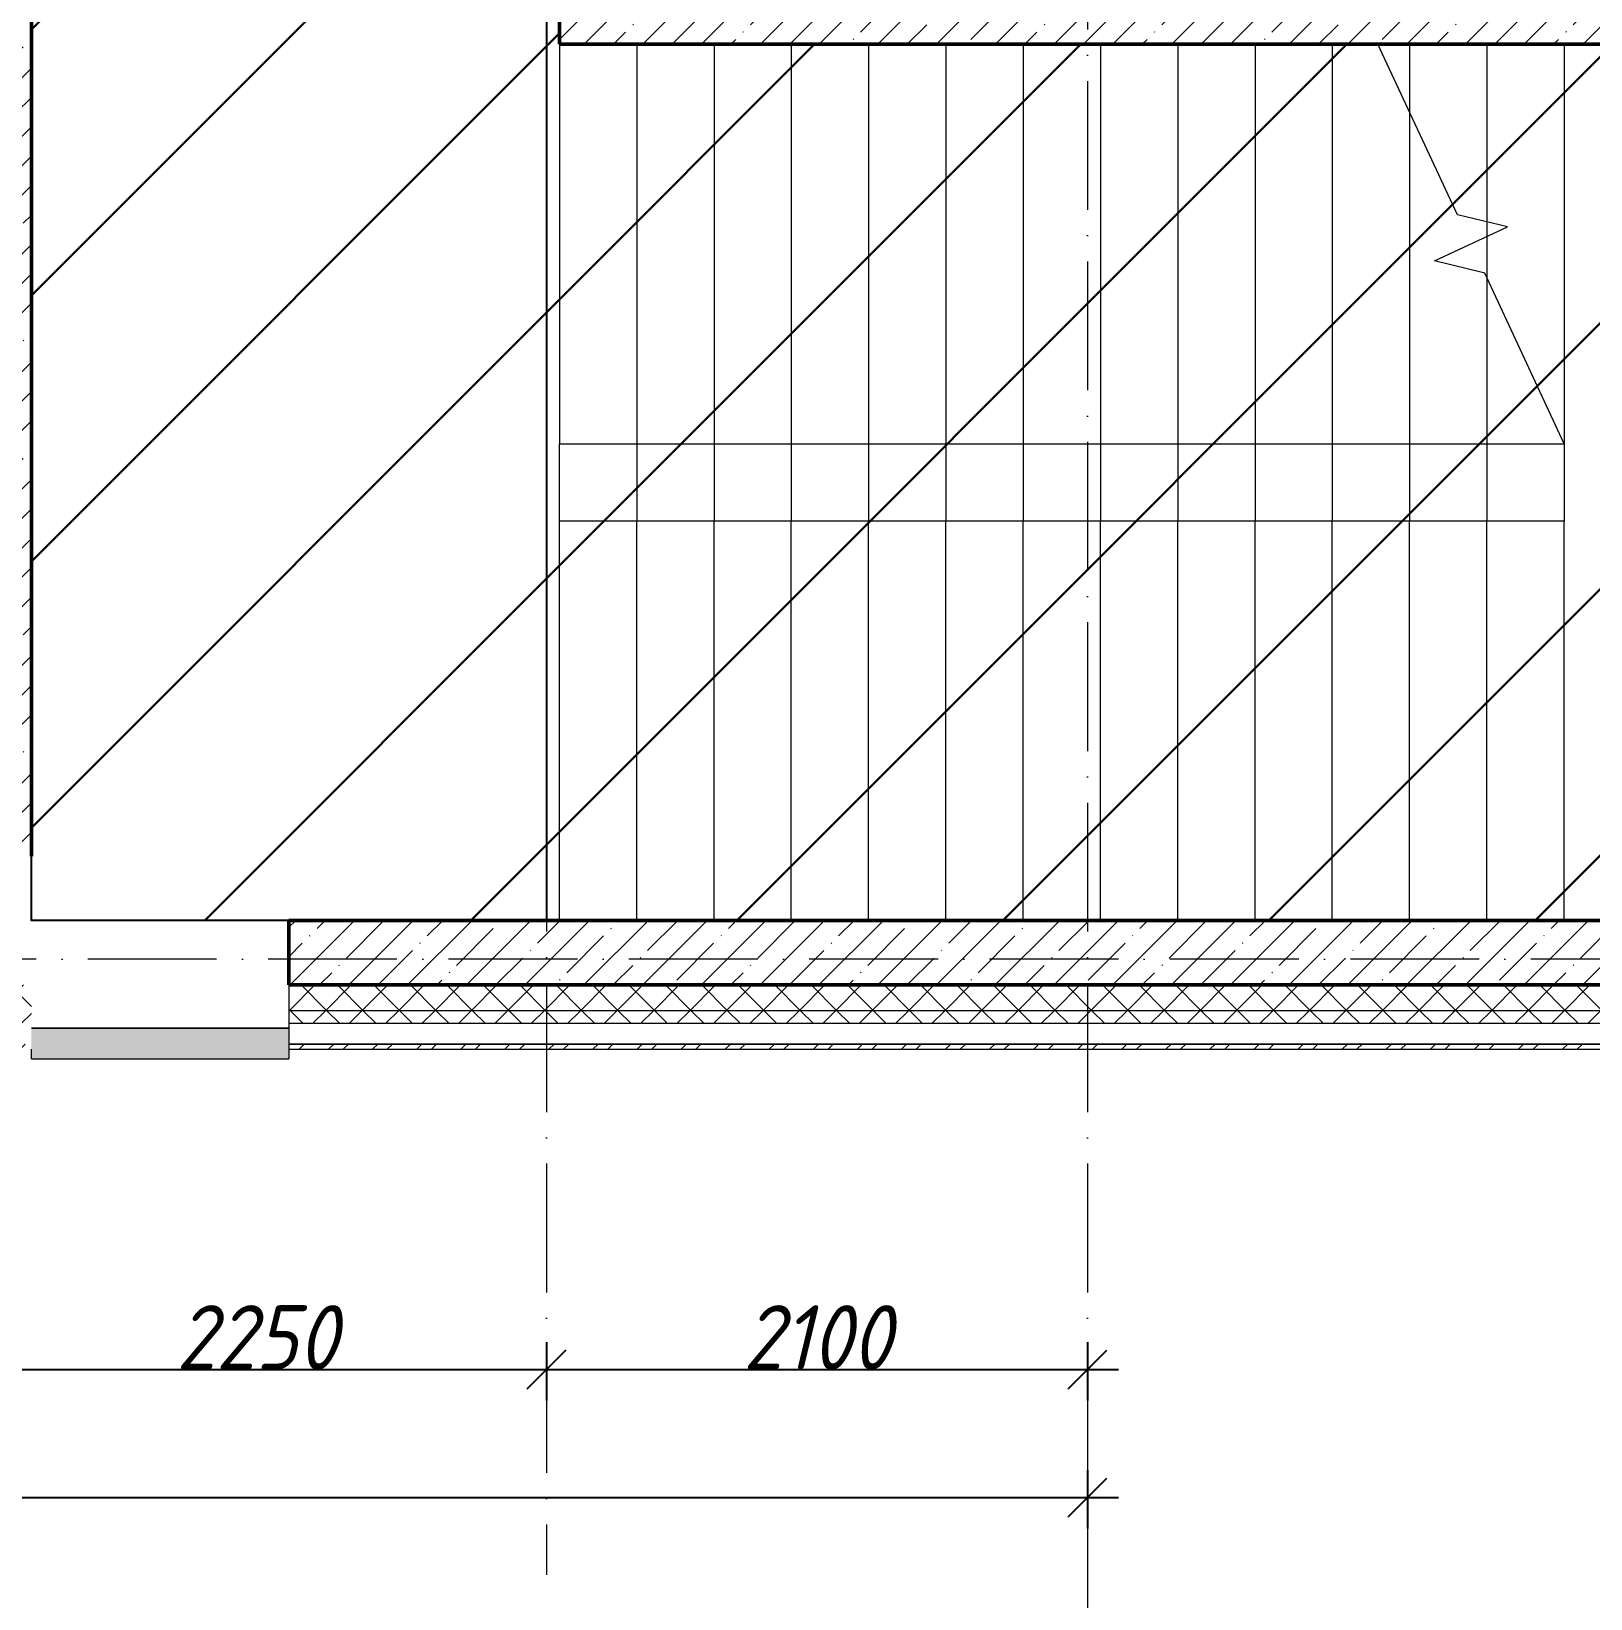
# Model space of a CAD drawing. Header units: millimetres. Extents: x -606178 to 312196, y -19338 to 632709.
# Drawn here: x -197951 to -191899, y 504594 to 510675 of the extents above; entities that cross this region are included whole.
import ezdxf

# ---------------------------------------------------------------- set-up
doc = ezdxf.new("R2010")
doc.units = ezdxf.units.MM
doc.linetypes.add('50_200_ШТРИХ_1Т_ш5_п1_п1_', pattern=[700, 500, -100, 0, -100])
for name, color, linetype, lineweight in [('4) ЛЕстницы', 5, 'Continuous', 30), ('A-____-____-DIMS', 7, 'Continuous', 9), ('A-FLOR-____-OTLN', 7, 'Continuous', 9), ('A-GLAZ-____-OTLN', 7, 'Continuous', 9), ('A-WALL-____-MCUT', 7, 'Continuous', 13), ('A-WALL-____-MCUT-1', 7, 'Continuous', 9), ('A-WALL-____-MCUT-2', 7, 'Continuous', 50), ('A-WALL-____-OTLN', 7, 'Continuous', 9), ('A-WALL-____-PATT-1', 7, 'Continuous', 9), ('A-WALL-FNSH-MCUT-1', 7, 'Continuous', 9), ('S-GRID-____-OTLN-1', 7, '50_200_ШТРИХ_1Т_ш5_п1_п1_', 9), ('S-STRS-____-MBND', 7, 'Continuous', 9), ('S-STRS-____-OTLN-1', 7, 'Continuous', 9)]:
    doc.layers.add(name, color=color, linetype=linetype, lineweight=lineweight)
doc.layers.add('A-GLAZ-____-OTLN-1', color=7, linetype='Continuous', lineweight=9, true_color=0xc0c0c0)
doc.styles.add('ISOCPEUR_I_9', font='isocpeui.ttf', dxfattribs={"width": 0.9, "height": 250})
doc.dimstyles.new('ISO-2_5_0_9К_БОЛЬШОЙ_ОСИ', dxfattribs={"dimscale": 304.8, "dimtxt": 248.995294, "dimasz": 0.492126, "dimexe": 0.393701, "dimexo": 0, "dimgap": 0, "dimtad": 1, "dimdec": 0, "dimzin": 0, "dimdsep": 46, "dimtxsty": 'ISOCPEUR_I_9', "dimblk1": 'OBLIQUE', "dimblk2": 'OBLIQUE', "dimsah": 1, "dimcen": 0.09, "dimdle": 0.393701, "dimazin": 0, "dimtfac": 1, "dimtdec": 4, "dimtix": 1, "dimtmove": 0, "dimatfit": 3, "dimfxl": 1, "dimtvp": 1, "dimtolj": 1, "dimtzin": 0, "dimarcsym": 2})
pattern_1 = [(45, (-264901.3, 451794.26), (-70.71068, 70.71068), []), (135, (-264901.3, 451794.26), (-70.71068, -70.71068), [])]
pattern_2 = [(45, (-264901.3, 451794.26), (-114.04925, 114.04925), []), (45, (-264787.25, 451794.26), (-114.04925, 114.04925), [201.612, -40.322, 3.353, -36.97])]
pattern_3 = [(45, (-308161, 388080.6), (-516.3647, 516.3647), [])]

# ---------------------------------------------------------------- blocks, each defined once
blk = doc.blocks.new('Отлив_СКБ - Отлив витража_120_НВФ-31885283-АР1_План отверстий 2 этажа в осях 1-64_Ю-ЯЯ')
at = {"layer": 'A-GLAZ-____-OTLN-1'}
for points in [[(426.1, -2), (1000, -2), (1000, 0), (0, 0), (0, -2)], [(426.1, -120), (1000, -120), (1000, -2), (0, -2), (0, -120)]]:
    blk.add_hatch(color=256, dxfattribs=at).paths.add_polyline_path(points, flags=0)
at = {"layer": 'A-GLAZ-____-OTLN'}
for p, q in [((0, 0), (1000, 0)), ((1000, -2), (0, -2)), ((0, -120), (0, -83)), ((0, -120), (1000, -120)), ((1000, -83), (1000, -120))]:
    blk.add_line(p, q, dxfattribs=at)
blk = doc.blocks.new('_Oblique')
at = {"color": 0, "linetype": 'ByBlock', "lineweight": -2}
blk.add_line((-0.5, -0.5), (0.5, 0.5), dxfattribs=at)
blk = doc.blocks.new('*D4839')
at = {"layer": 'A-____-____-DIMS', "color": 0, "lineweight": -2, "transparency": 16777216}
for p, q in [((-198201.3, 505588.8), (-198201.3, 505362.7)), ((-195951.3, 505588.8), (-195951.3, 505362.7)), ((-198321.3, 505482.7), (-195831.3, 505482.7))]:
    blk.add_line(p, q, dxfattribs=at)
at = {"layer": 'Defpoints', "color": 0, "transparency": 16777216}
for p in [(-198201.3, 505588.8), (-195951.3, 505588.8), (-195951.3, 505482.7)]:
    blk.add_point(p, dxfattribs=at)
at = {"layer": 'A-____-____-DIMS', "color": 0, "lineweight": -2, "transparency": 16777216, "xscale": 150, "yscale": 150, "zscale": 150, "rotation": 180}
blk.add_blockref('_Oblique', (-198201.3, 505482.7), dxfattribs=at)
at = {"layer": 'A-____-____-DIMS', "color": 0, "lineweight": -2, "transparency": 16777216, "xscale": 150, "yscale": 150, "zscale": 150}
blk.add_blockref('_Oblique', (-195951.3, 505482.7), dxfattribs=at)
at = {"layer": 'A-____-____-DIMS', "color": 0, "transparency": 16777216, "insert": (-197076.3, 505607.7), "char_height": 250, "width": 758.478, "attachment_point": 5, "style": 'ISOCPEUR_I_9'}
blk.add_mtext('\\A1;2250', dxfattribs=at)
blk = doc.blocks.new('*D4840')
at = {"layer": 'A-____-____-DIMS', "color": 0, "lineweight": -2, "transparency": 16777216}
for p, q in [((-195951.3, 505588.8), (-195951.3, 505362.7)), ((-193851.3, 505588.8), (-193851.3, 505362.7)), ((-196071.3, 505482.7), (-193731.3, 505482.7))]:
    blk.add_line(p, q, dxfattribs=at)
at = {"layer": 'Defpoints', "color": 0, "transparency": 16777216}
for p in [(-195951.3, 505588.8), (-193851.3, 505588.8), (-193851.3, 505482.7)]:
    blk.add_point(p, dxfattribs=at)
at = {"layer": 'A-____-____-DIMS', "color": 0, "lineweight": -2, "transparency": 16777216, "xscale": 150, "yscale": 150, "zscale": 150, "rotation": 180}
blk.add_blockref('_Oblique', (-195951.3, 505482.7), dxfattribs=at)
at = {"layer": 'A-____-____-DIMS', "color": 0, "lineweight": -2, "transparency": 16777216, "xscale": 150, "yscale": 150, "zscale": 150}
blk.add_blockref('_Oblique', (-193851.3, 505482.7), dxfattribs=at)
at = {"layer": 'A-____-____-DIMS', "color": 0, "transparency": 16777216, "insert": (-194901.3, 505607.7), "char_height": 250, "width": 701.018, "attachment_point": 5, "style": 'ISOCPEUR_I_9'}
blk.add_mtext('\\A1;2100', dxfattribs=at)
blk = doc.blocks.new('*D4789')
at = {"layer": 'A-____-____-DIMS', "color": 0, "lineweight": -2, "transparency": 16777216}
for p, q in [((-267251.3, 505092), (-267251.3, 504865.9)), ((-193851.3, 505092), (-193851.3, 504865.9)), ((-267371.3, 504985.9), (-193731.3, 504985.9))]:
    blk.add_line(p, q, dxfattribs=at)
at = {"layer": 'Defpoints', "color": 0, "transparency": 16777216}
for p in [(-267251.3, 505092), (-193851.3, 505092), (-193851.3, 504985.9)]:
    blk.add_point(p, dxfattribs=at)
at = {"layer": 'A-____-____-DIMS', "color": 0, "lineweight": -2, "transparency": 16777216, "xscale": 150, "yscale": 150, "zscale": 150, "rotation": 180}
blk.add_blockref('_Oblique', (-267251.3, 504985.9), dxfattribs=at)
at = {"layer": 'A-____-____-DIMS', "color": 0, "lineweight": -2, "transparency": 16777216, "xscale": 150, "yscale": 150, "zscale": 150}
blk.add_blockref('_Oblique', (-193851.3, 504985.9), dxfattribs=at)
at = {"layer": 'A-____-____-DIMS', "color": 0, "transparency": 16777216, "insert": (-230551.3, 505112.5), "char_height": 250, "width": 971.082, "attachment_point": 5, "style": 'ISOCPEUR_I_9'}
blk.add_mtext('\\A1;73400', dxfattribs=at)

msp = doc.modelspace()

# ---------------------------------------------------------------- hatches: boundary and pattern name
at = {"layer": '4) ЛЕстницы'}
h = msp.add_hatch(dxfattribs=at)
h.set_pattern_fill('ANSI31', color=256, scale=230)
h.set_pattern_definition(pattern_3)
h.paths.add_polyline_path([(-197951.3011, 514725.3011), (-195901.3011, 514725.3011), (-195901.3011, 507225.3011), (-197951.3011, 507225.3011)])
h = msp.add_hatch(dxfattribs=at)
h.set_pattern_fill('ANSI31', color=256, scale=230)
h.set_pattern_definition(pattern_3)
h.paths.add_polyline_path([(-195901.3011, 510625.3011), (-190451.3011, 510625.3011), (-190451.3011, 507225.3011), (-195901.3011, 507225.3011)])
at = {"layer": 'A-WALL-____-PATT-1'}
h = msp.add_hatch(dxfattribs=at)
h.set_pattern_fill('FP_13', color=256, style=0, pattern_type=2)
h.set_pattern_definition(pattern_2)
h.paths.add_polyline_path([(-198201.3011, 507475.3011), (-197951.3011, 507475.3011), (-197951.3011, 514975.3011), (-198201.3011, 514975.3011), (-198201.3011, 509018.851)], flags=0)
h = msp.add_hatch(dxfattribs=at)
h.set_pattern_fill('FP_13', color=256, style=0, pattern_type=2)
h.set_pattern_definition(pattern_2)
h.paths.add_polyline_path([(-190451.3011, 510625.3011), (-190451.3011, 510875.3011), (-195901.3011, 510875.3011), (-195901.3011, 510625.3011), (-190681.4541, 510625.3011)], flags=0)
h = msp.add_hatch(dxfattribs=at)
h.set_pattern_fill('FP_13', color=256, style=0, pattern_type=2)
h.set_pattern_definition(pattern_2)
h.paths.add_polyline_path([(-190451.3011, 506975.3011), (-190451.3011, 507225.3011), (-196951.3011, 507225.3011), (-196951.3011, 506975.3011), (-190501.3011, 506975.3011)], flags=0)
h = msp.add_hatch(dxfattribs=at)
h.set_pattern_fill('FP_1', color=256, style=0, pattern_type=2)
h.set_pattern_definition(pattern_1)
h.paths.add_polyline_path([(-190681.4541, 506875.3011), (-190601.3011, 506875.3011), (-190601.3011, 506975.3011), (-196951.3011, 506975.3011), (-196951.3011, 506875.3011), (-194216.4555, 506875.3011)], flags=0)
h.paths.add_polyline_path([(-199901.3011, 506875.3011), (-197951.3011, 506875.3011), (-197951.3011, 506975.3011), (-199826.3011, 506975.3011), (-199826.3011, 506969.3011), (-199901.3011, 506969.3011)], flags=0)
h.paths.add_polyline_path([(-200901.3011, 506875.3011), (-200901.3011, 506969.3011), (-200976.3011, 506969.3011), (-200976.3011, 506975.3011), (-201926.3011, 506975.3011), (-201926.3011, 506969.3011), (-202001.3011, 506969.3011), (-202001.3011, 506875.3011), (-201286.4581, 506875.3011)], flags=0)
h.paths.add_polyline_path([(-204821.4595, 506875.3011), (-203801.3011, 506875.3011), (-203801.3011, 506969.3011), (-203876.3011, 506969.3011), (-203876.3011, 506975.3011), (-204926.3011, 506975.3011), (-204926.3011, 506969.3011), (-205001.3011, 506969.3011), (-205001.3011, 506875.3011), (-204926.3011, 506875.3011)], flags=0)
h.paths.add_polyline_path([(-206801.3011, 506875.3011), (-206801.3011, 506969.3011), (-206876.3011, 506969.3011), (-206876.3011, 506975.3011), (-207926.3011, 506975.3011), (-207926.3011, 506969.3011), (-208001.3011, 506969.3011), (-208001.3011, 506875.3011), (-207472.7105, 506875.3011)], flags=0)
h.paths.add_polyline_path([(-210565.8367, 506875.3011), (-209801.3011, 506875.3011), (-209801.3011, 506969.3011), (-209876.3011, 506969.3011), (-209876.3011, 506975.3011), (-210926.3011, 506975.3011), (-210926.3011, 506969.3011), (-211001.3011, 506969.3011), (-211001.3011, 506875.3011), (-210651.3011, 506875.3011)], flags=0)
h.paths.add_polyline_path([(-212876.3011, 506875.3011), (-212801.3011, 506875.3011), (-212801.3011, 506969.3011), (-212876.3011, 506969.3011), (-212876.3011, 506975.3011), (-213926.3011, 506975.3011), (-213926.3011, 506969.3011), (-214001.3011, 506969.3011), (-214001.3011, 506875.3011), (-213658.9628, 506875.3011)], flags=0)
h.paths.add_polyline_path([(-217001.3011, 506875.3011), (-215801.3011, 506875.3011), (-215801.3011, 506969.3011), (-215876.3011, 506969.3011), (-215876.3011, 506975.3011), (-216926.3011, 506975.3011), (-216926.3011, 506969.3011), (-217001.3011, 506969.3011)], flags=0)
h.paths.add_polyline_path([(-222426.3011, 506875.3011), (-222351.3011, 506875.3011), (-222351.3011, 506969.3011), (-222426.3011, 506969.3011), (-222426.3011, 506975.3011), (-223476.3011, 506975.3011), (-223476.3011, 506969.3011), (-223551.3011, 506969.3011), (-223551.3011, 506875.3011), (-222496.4662, 506875.3011)], flags=0)
h.paths.add_polyline_path([(-220476.3011, 506875.3011), (-218801.3011, 506875.3011), (-218801.3011, 506969.3011), (-218876.3011, 506969.3011), (-218876.3011, 506975.3011), (-220476.3011, 506975.3011), (-220476.3011, 506969.3011), (-220551.3011, 506969.3011), (-220551.3011, 506875.3011)], flags=0)
h.paths.add_polyline_path([(-225426.3011, 506875.3011), (-225351.3011, 506875.3011), (-225351.3011, 506969.3011), (-225426.3011, 506969.3011), (-225426.3011, 506975.3011), (-226476.3011, 506975.3011), (-226476.3011, 506969.3011), (-226551.3011, 506969.3011), (-226551.3011, 506875.3011), (-225701.3011, 506875.3011)], flags=0)
h.paths.add_polyline_path([(-228351.3011, 506875.3011), (-228351.3011, 506969.3011), (-228426.3011, 506969.3011), (-228426.3011, 506975.3011), (-229476.3011, 506975.3011), (-229476.3011, 506969.3011), (-229551.3011, 506969.3011), (-229551.3011, 506875.3011), (-228682.7185, 506875.3011)], flags=0)
h.paths.add_polyline_path([(-232551.3011, 506875.3011), (-231351.3011, 506875.3011), (-231351.3011, 506969.3011), (-231426.3011, 506969.3011), (-231426.3011, 506975.3011), (-232476.3011, 506975.3011), (-232476.3011, 506969.3011), (-232551.3011, 506969.3011)], flags=0)
h.paths.add_polyline_path([(-234351.3011, 506875.3011), (-234351.3011, 506969.3011), (-234426.3011, 506969.3011), (-234426.3011, 506975.3011), (-235476.3011, 506975.3011), (-235476.3011, 506969.3011), (-235551.3011, 506969.3011), (-235551.3011, 506875.3011), (-234426.3011, 506875.3011)], flags=0)
h.paths.add_polyline_path([(-238201.3011, 506875.3011), (-237351.3011, 506875.3011), (-237351.3011, 506969.3011), (-237426.3011, 506969.3011), (-237426.3011, 506975.3011), (-238476.3011, 506975.3011), (-238476.3011, 506969.3011), (-238551.3011, 506969.3011), (-238551.3011, 506875.3011), (-238403.9722, 506875.3011)], flags=0)
h.paths.add_polyline_path([(-240351.3011, 506875.3011), (-240351.3011, 506969.3011), (-240426.3011, 506969.3011), (-240426.3011, 506975.3011), (-241476.3011, 506975.3011), (-241476.3011, 506969.3011), (-241551.3011, 506969.3011), (-241551.3011, 506875.3011), (-241055.2232, 506875.3011)], flags=0)
h.paths.add_polyline_path([(-243351.3011, 506875.3011), (-243351.3011, 506969.3011), (-243426.3011, 506969.3011), (-243426.3011, 506975.3011), (-244476.3011, 506975.3011), (-244476.3011, 506969.3011), (-244551.3011, 506969.3011), (-244551.3011, 506875.3011), (-243426.3011, 506875.3011)], flags=0)
h.paths.add_polyline_path([(-246351.3011, 506875.3011), (-246351.3011, 506969.3011), (-246426.3011, 506969.3011), (-246426.3011, 506975.3011), (-247476.3011, 506975.3011), (-247476.3011, 506969.3011), (-247551.3011, 506969.3011), (-247551.3011, 506875.3011), (-246357.7252, 506875.3011)], flags=0)
h.paths.add_polyline_path([(-248551.3011, 506875.3011), (-248551.3011, 506969.3011), (-248626.3011, 506969.3011), (-248626.3011, 506975.3011), (-258351.3011, 506975.3011), (-258351.3011, 506875.3011), (-249008.9762, 506875.3011)], flags=0)
h.paths.add_polyline_path([(-259351.3011, 506875.3011), (-259351.3011, 506975.3011), (-267351.3011, 506975.3011), (-267351.3011, 506875.3011), (-261381.4809, 506875.3011)], flags=0)
h = msp.add_hatch(dxfattribs=at)
h.set_pattern_fill('FP_1', color=256, style=0, pattern_type=2)
h.set_pattern_definition(pattern_1)
h.paths.add_polyline_path([(-190601.3011, 506825.3011), (-190601.3011, 506875.3011), (-196951.3011, 506875.3011), (-196951.3011, 506825.3011), (-190681.4541, 506825.3011)], flags=0)
h.paths.add_polyline_path([(-197951.3011, 506825.3011), (-197951.3011, 506875.3011), (-199901.3011, 506875.3011), (-199901.3011, 506825.3011), (-199518.9575, 506825.3011)], flags=0)
h.paths.add_polyline_path([(-200901.3011, 506825.3011), (-200901.3011, 506875.3011), (-202001.3011, 506875.3011), (-202001.3011, 506825.3011), (-201286.4581, 506825.3011)], flags=0)
h.paths.add_polyline_path([(-203801.3011, 506825.3011), (-203801.3011, 506875.3011), (-205001.3011, 506875.3011), (-205001.3011, 506825.3011), (-204821.4595, 506825.3011)], flags=0)
h.paths.add_polyline_path([(-206801.3011, 506825.3011), (-206801.3011, 506875.3011), (-208001.3011, 506875.3011), (-208001.3011, 506825.3011), (-207472.7105, 506825.3011)], flags=0)
h.paths.add_polyline_path([(-209801.3011, 506825.3011), (-209801.3011, 506875.3011), (-211001.3011, 506875.3011), (-211001.3011, 506825.3011), (-210123.9615, 506825.3011)], flags=0)
h.paths.add_polyline_path([(-214001.3011, 506825.3011), (-212801.3011, 506825.3011), (-212801.3011, 506875.3011), (-214001.3011, 506875.3011)], flags=0)
h.paths.add_polyline_path([(-216310.2138, 506825.3011), (-215801.3011, 506825.3011), (-215801.3011, 506875.3011), (-217001.3011, 506875.3011), (-217001.3011, 506825.3011)], flags=0)
h.paths.add_polyline_path([(-220551.3011, 506825.3011), (-218801.3011, 506825.3011), (-218801.3011, 506875.3011), (-220551.3011, 506875.3011)], flags=0)
h.paths.add_polyline_path([(-223551.3011, 506825.3011), (-222351.3011, 506825.3011), (-222351.3011, 506875.3011), (-223551.3011, 506875.3011)], flags=0)
h.paths.add_polyline_path([(-225351.3011, 506825.3011), (-225351.3011, 506875.3011), (-226551.3011, 506875.3011), (-226551.3011, 506825.3011), (-226031.4675, 506825.3011)], flags=0)
h.paths.add_polyline_path([(-231351.3011, 506825.3011), (-231351.3011, 506875.3011), (-232551.3011, 506875.3011), (-232551.3011, 506825.3011)], flags=0)
h.paths.add_polyline_path([(-229551.3011, 506825.3011), (-228351.3011, 506825.3011), (-228351.3011, 506875.3011), (-229551.3011, 506875.3011)], flags=0)
h.paths.add_polyline_path([(-234351.3011, 506825.3011), (-234351.3011, 506875.3011), (-235551.3011, 506875.3011), (-235551.3011, 506825.3011), (-234868.9708, 506825.3011)], flags=0)
h.paths.add_polyline_path([(-237351.3011, 506825.3011), (-237351.3011, 506875.3011), (-238551.3011, 506875.3011), (-238551.3011, 506825.3011), (-237520.2218, 506825.3011)], flags=0)
h.paths.add_polyline_path([(-241551.3011, 506825.3011), (-240351.3011, 506825.3011), (-240351.3011, 506875.3011), (-241551.3011, 506875.3011)], flags=0)
h.paths.add_polyline_path([(-243351.3011, 506825.3011), (-243351.3011, 506875.3011), (-244551.3011, 506875.3011), (-244551.3011, 506825.3011), (-243706.4742, 506825.3011)], flags=0)
h.paths.add_polyline_path([(-246357.7252, 506825.3011), (-246351.3011, 506825.3011), (-246351.3011, 506875.3011), (-247551.3011, 506875.3011), (-247551.3011, 506825.3011), (-247241.4755, 506825.3011)], flags=0)
h.paths.add_polyline_path([(-248551.3011, 506825.3011), (-248551.3011, 506875.3011), (-258351.3011, 506875.3011), (-258351.3011, 506825.3011), (-249008.9762, 506825.3011)], flags=0)
h.paths.add_polyline_path([(-259351.3011, 506825.3011), (-259351.3011, 506875.3011), (-267451.3011, 506875.3011), (-267451.3011, 506825.3011), (-261381.4809, 506825.3011)], flags=0)
h = msp.add_hatch(dxfattribs=at)
h.set_pattern_fill('FP_3', color=256, style=0, pattern_type=2)
h.set_pattern_definition([(45, (-264901.3, 451794.26), (-85.53659, 85.53659), []), (45, (-264844.28, 451794.26), (-85.53659, 85.53659), [])])
h.paths.add_polyline_path([(-190701.3011, 506725.3011), (-190701.3011, 506745.3011), (-196951.3011, 506745.3011), (-196951.3011, 506725.3011), (-194216.4555, 506725.3011)], flags=0)
h.paths.add_polyline_path([(-197951.3011, 506725.3011), (-197951.3011, 506745.3011), (-199901.3011, 506745.3011), (-199901.3011, 506725.3011), (-199518.9575, 506725.3011)], flags=0)
h.paths.add_polyline_path([(-200901.3011, 506725.3011), (-200901.3011, 506745.3011), (-202001.3011, 506745.3011), (-202001.3011, 506725.3011), (-201286.4581, 506725.3011)], flags=0)
h.paths.add_polyline_path([(-203801.3011, 506725.3011), (-203801.3011, 506745.3011), (-204381.3011, 506745.3011), (-204381.3011, 506725.3011)], flags=0)

# ---------------------------------------------------------------- linework, layer by layer
msp.add_lwpolyline([(-195951.3011, 507225.3011), (-197951.3011, 507225.3011), (-197951.3011, 514725.3011), (-195951.3011, 514725.3011)], close=True)
at = {"layer": 'A-FLOR-____-OTLN'}
msp.add_line((-195901.3011, 507225.3011), (-195901.3011, 509075.3011), dxfattribs=at)
at = {"layer": 'A-WALL-____-MCUT'}
for p, q in [((-196951.3011, 506975.3011), (-196951.3011, 506745.3011)), ((-196951.3011, 506745.3011), (-190601.3011, 506745.3011))]:
    msp.add_line(p, q, dxfattribs=at)
at = {"layer": 'A-WALL-____-MCUT-1'}
for p, q in [((-190601.3011, 506875.3011), (-196951.3011, 506875.3011)), ((-190601.3011, 506825.3011), (-196951.3011, 506825.3011))]:
    msp.add_line(p, q, dxfattribs=at)
at = {"layer": 'A-WALL-____-MCUT-2'}
for p, q in [((-197951.3011, 507475.3011), (-197951.3011, 514725.3011)), ((-195901.3011, 510875.3011), (-195901.3011, 510625.3011)), ((-195901.3011, 510625.3011), (-190451.3011, 510625.3011)), ((-190451.3011, 507225.3011), (-196951.3011, 507225.3011)), ((-196951.3011, 507225.3011), (-196951.3011, 506975.3011)), ((-190601.3011, 506975.3011), (-196951.3011, 506975.3011)), ((-196951.3011, 506975.3011), (-190451.3011, 506975.3011))]:
    msp.add_line(p, q, dxfattribs=at)
at = {"layer": 'A-WALL-____-OTLN'}
msp.add_line((-197951.3011, 507225.3011), (-196951.3011, 507225.3011), dxfattribs=at)
at = {"layer": 'A-WALL-FNSH-MCUT-1'}
for p, q in [((-190701.3011, 506745.3011), (-196951.3011, 506745.3011)), ((-196951.3011, 506745.3011), (-196951.3011, 506725.3011)), ((-196951.3011, 506725.3011), (-190701.3011, 506725.3011))]:
    msp.add_line(p, q, dxfattribs=at)
at = {"layer": 'S-GRID-____-OTLN-1'}
for p, q in [((-195951.3011, 542687.1106), (-195951.3011, 504685.847)), ((-193851.3011, 542687.1106), (-193851.3011, 491375.8881)), ((-160826.8945, 507075.3011), (-269570.0713, 507075.3011))]:
    msp.add_line(p, q, dxfattribs=at)
at = {"layer": 'S-STRS-____-MBND'}
for p, q in [((-192415.5168, 509963.5896), (-192724.0779, 510625.3011)), ((-192221.0789, 509916.3352), (-192415.5168, 509963.5896)), ((-192504.3001, 509784.267), (-192221.0789, 509916.3352)), ((-192309.8622, 509737.0127), (-192504.3001, 509784.267)), ((-192001.3011, 509075.3011), (-192309.8622, 509737.0127))]:
    msp.add_line(p, q, dxfattribs=at)
at = {"layer": 'S-STRS-____-OTLN-1'}
for p, q in [((-195901.3011, 510625.3011), (-195901.3011, 509075.3011)), ((-195901.3011, 510625.3011), (-195901.3011, 509075.3011)), ((-195601.3011, 510625.3011), (-195601.3011, 509075.3011)), ((-195601.3011, 510625.3011), (-195601.3011, 509075.3011)), ((-195301.3011, 510625.3011), (-195301.3011, 509075.3011)), ((-195301.3011, 510625.3011), (-195301.3011, 509075.3011)), ((-195001.3011, 510625.3011), (-195001.3011, 509075.3011)), ((-195001.3011, 510625.3011), (-195001.3011, 509075.3011)), ((-194701.3011, 510625.3011), (-194701.3011, 509075.3011)), ((-194701.3011, 510625.3011), (-194701.3011, 509075.3011)), ((-194401.3011, 510625.3011), (-194401.3011, 509075.3011)), ((-194401.3011, 510625.3011), (-194401.3011, 509075.3011)), ((-194101.3011, 510625.3011), (-194101.3011, 509075.3011)), ((-194101.3011, 510625.3011), (-194101.3011, 509075.3011)), ((-193801.3011, 510625.3011), (-193801.3011, 509075.3011)), ((-193801.3011, 510625.3011), (-193801.3011, 509075.3011)), ((-193501.3011, 510625.3011), (-193501.3011, 509075.3011)), ((-193501.3011, 510625.3011), (-193501.3011, 509075.3011)), ((-193201.3011, 510625.3011), (-193201.3011, 509075.3011)), ((-193201.3011, 510625.3011), (-193201.3011, 509075.3011)), ((-192901.3011, 510625.3011), (-192901.3011, 509075.3011)), ((-192901.3011, 510625.3011), (-192901.3011, 509075.3011)), ((-192601.3011, 510625.3011), (-192601.3011, 510362.0053)), ((-192601.3011, 510625.3011), (-192601.3011, 510362.0053)), ((-192301.3011, 510625.3011), (-192301.3011, 509935.8317)), ((-192301.3011, 510625.3011), (-192301.3011, 509935.8317)), ((-192001.3011, 510625.3011), (-192001.3011, 508775.3011)), ((-192001.3011, 510625.3011), (-192001.3011, 508775.3011)), ((-192601.3011, 510362.0053), (-192601.3011, 509075.3011)), ((-192601.3011, 510362.0053), (-192601.3011, 509075.3011)), ((-192301.3011, 509935.8317), (-192301.3011, 509878.927)), ((-192301.3011, 509935.8317), (-192301.3011, 509878.927)), ((-192301.3011, 509878.927), (-192301.3011, 509718.6532)), ((-192301.3011, 509878.927), (-192301.3011, 509718.6532)), ((-192301.3011, 509718.6532), (-192301.3011, 509075.3011)), ((-192301.3011, 509718.6532), (-192301.3011, 509075.3011)), ((-195901.3011, 509075.3011), (-195601.3011, 509075.3011)), ((-195601.3011, 509075.3011), (-195601.3011, 508775.3011)), ((-195601.3011, 509075.3011), (-195601.3011, 508775.3011)), ((-195601.3011, 509075.3011), (-195301.3011, 509075.3011)), ((-195301.3011, 509075.3011), (-195301.3011, 508775.3011)), ((-195301.3011, 509075.3011), (-195301.3011, 508775.3011)), ((-195301.3011, 509075.3011), (-195001.3011, 509075.3011)), ((-195001.3011, 509075.3011), (-195001.3011, 508775.3011)), ((-195001.3011, 509075.3011), (-195001.3011, 508775.3011)), ((-195001.3011, 509075.3011), (-194701.3011, 509075.3011)), ((-194701.3011, 509075.3011), (-194701.3011, 508775.3011)), ((-194701.3011, 509075.3011), (-194701.3011, 508775.3011)), ((-194701.3011, 509075.3011), (-194401.3011, 509075.3011)), ((-194401.3011, 509075.3011), (-194401.3011, 508775.3011)), ((-194401.3011, 509075.3011), (-194401.3011, 508775.3011)), ((-194401.3011, 509075.3011), (-194101.3011, 509075.3011)), ((-194101.3011, 509075.3011), (-194101.3011, 508775.3011)), ((-194101.3011, 509075.3011), (-194101.3011, 508775.3011)), ((-194101.3011, 509075.3011), (-193801.3011, 509075.3011)), ((-193801.3011, 509075.3011), (-193801.3011, 508775.3011)), ((-193801.3011, 509075.3011), (-193801.3011, 508775.3011)), ((-193801.3011, 509075.3011), (-193501.3011, 509075.3011)), ((-193501.3011, 509075.3011), (-193501.3011, 508775.3011)), ((-193501.3011, 509075.3011), (-193501.3011, 508775.3011)), ((-193501.3011, 509075.3011), (-193201.3011, 509075.3011)), ((-193201.3011, 509075.3011), (-193201.3011, 508775.3011)), ((-193201.3011, 509075.3011), (-193201.3011, 508775.3011)), ((-193201.3011, 509075.3011), (-192901.3011, 509075.3011)), ((-192901.3011, 509075.3011), (-192901.3011, 508775.3011)), ((-192901.3011, 509075.3011), (-192901.3011, 508775.3011)), ((-192901.3011, 509075.3011), (-192601.3011, 509075.3011)), ((-192601.3011, 509075.3011), (-192601.3011, 508775.3011)), ((-192601.3011, 509075.3011), (-192601.3011, 508775.3011)), ((-192601.3011, 509075.3011), (-192301.3011, 509075.3011)), ((-192301.3011, 509075.3011), (-192301.3011, 508775.3011)), ((-192301.3011, 509075.3011), (-192301.3011, 508775.3011)), ((-192301.3011, 509075.3011), (-192001.3011, 509075.3011)), ((-195901.3011, 507225.3011), (-195901.3011, 508775.3011)), ((-195601.3011, 508775.3011), (-195901.3011, 508775.3011)), ((-195301.3011, 508775.3011), (-195601.3011, 508775.3011)), ((-195601.3011, 507225.3011), (-195601.3011, 508775.3011)), ((-195601.3011, 507225.3011), (-195601.3011, 508775.3011)), ((-195001.3011, 508775.3011), (-195301.3011, 508775.3011)), ((-195301.3011, 507225.3011), (-195301.3011, 508775.3011)), ((-195301.3011, 507225.3011), (-195301.3011, 508775.3011)), ((-194701.3011, 508775.3011), (-195001.3011, 508775.3011)), ((-195001.3011, 507225.3011), (-195001.3011, 508775.3011)), ((-195001.3011, 507225.3011), (-195001.3011, 508775.3011)), ((-194401.3011, 508775.3011), (-194701.3011, 508775.3011)), ((-194701.3011, 507225.3011), (-194701.3011, 508775.3011)), ((-194701.3011, 507225.3011), (-194701.3011, 508775.3011)), ((-194101.3011, 508775.3011), (-194401.3011, 508775.3011)), ((-194401.3011, 507225.3011), (-194401.3011, 508775.3011)), ((-194401.3011, 507225.3011), (-194401.3011, 508775.3011)), ((-193801.3011, 508775.3011), (-194101.3011, 508775.3011)), ((-194101.3011, 507225.3011), (-194101.3011, 508775.3011)), ((-194101.3011, 507225.3011), (-194101.3011, 508775.3011)), ((-193501.3011, 508775.3011), (-193801.3011, 508775.3011)), ((-193801.3011, 507225.3011), (-193801.3011, 508775.3011)), ((-193801.3011, 507225.3011), (-193801.3011, 508775.3011)), ((-193201.3011, 508775.3011), (-193501.3011, 508775.3011)), ((-193501.3011, 507225.3011), (-193501.3011, 508775.3011)), ((-193501.3011, 507225.3011), (-193501.3011, 508775.3011)), ((-192901.3011, 508775.3011), (-193201.3011, 508775.3011)), ((-193201.3011, 507225.3011), (-193201.3011, 508775.3011)), ((-193201.3011, 507225.3011), (-193201.3011, 508775.3011)), ((-192601.3011, 508775.3011), (-192901.3011, 508775.3011)), ((-192901.3011, 507225.3011), (-192901.3011, 508775.3011)), ((-192901.3011, 507225.3011), (-192901.3011, 508775.3011)), ((-192301.3011, 508775.3011), (-192601.3011, 508775.3011)), ((-192601.3011, 507225.3011), (-192601.3011, 508775.3011)), ((-192601.3011, 507225.3011), (-192601.3011, 508775.3011)), ((-192001.3011, 508775.3011), (-192301.3011, 508775.3011)), ((-192301.3011, 507225.3011), (-192301.3011, 508775.3011)), ((-192301.3011, 507225.3011), (-192301.3011, 508775.3011)), ((-192001.3011, 507225.3011), (-192001.3011, 508775.3011)), ((-192001.3011, 507225.3011), (-192001.3011, 508775.3011))]:
    msp.add_line(p, q, dxfattribs=at)

# ---------------------------------------------------------------- block references
at = {"layer": 'A-GLAZ-____-OTLN'}
msp.add_blockref('Отлив_СКБ - Отлив витража_120_НВФ-31885283-АР1_План отверстий 2 этажа в осях 1-64_Ю-ЯЯ', (-197951.3011, 506808.3011), dxfattribs=at)

# ---------------------------------------------------------------- dimensions: what is measured, and where the dimension line sits
at = {"layer": 'A-____-____-DIMS'}
for base, p1, p2, override, picture, middle in [((-195951.3011, 505482.7262), (-198201.3011, 505588.7923), (-195951.3011, 505588.7923), {"dimpost": '<>', "dimfxl": 2250}, '*D4839', (-197076.3011, 505607.7262)), ((-193851.3011, 505482.7262), (-195951.3011, 505588.7923), (-193851.3011, 505588.7923), {"dimpost": '<>', "dimfxl": 2100}, '*D4840', (-194901.3011, 505607.7262)), ((-193851.3011, 504985.926), (-267251.3011, 505091.992), (-193851.3011, 505091.992), {"dimpost": '<>', "dimfxl": 73400}, '*D4789', (-230551.3011, 505112.5358))]:
    dim = msp.add_linear_dim(base=base, p1=p1, p2=p2, dimstyle='ISO-2_5_0_9К_БОЛЬШОЙ_ОСИ', override=override, dxfattribs=at)
    dim.commit()
    dim.dimension.update_dxf_attribs({"geometry": picture, "text_midpoint": middle})

doc.saveas('drawing.dxf')
